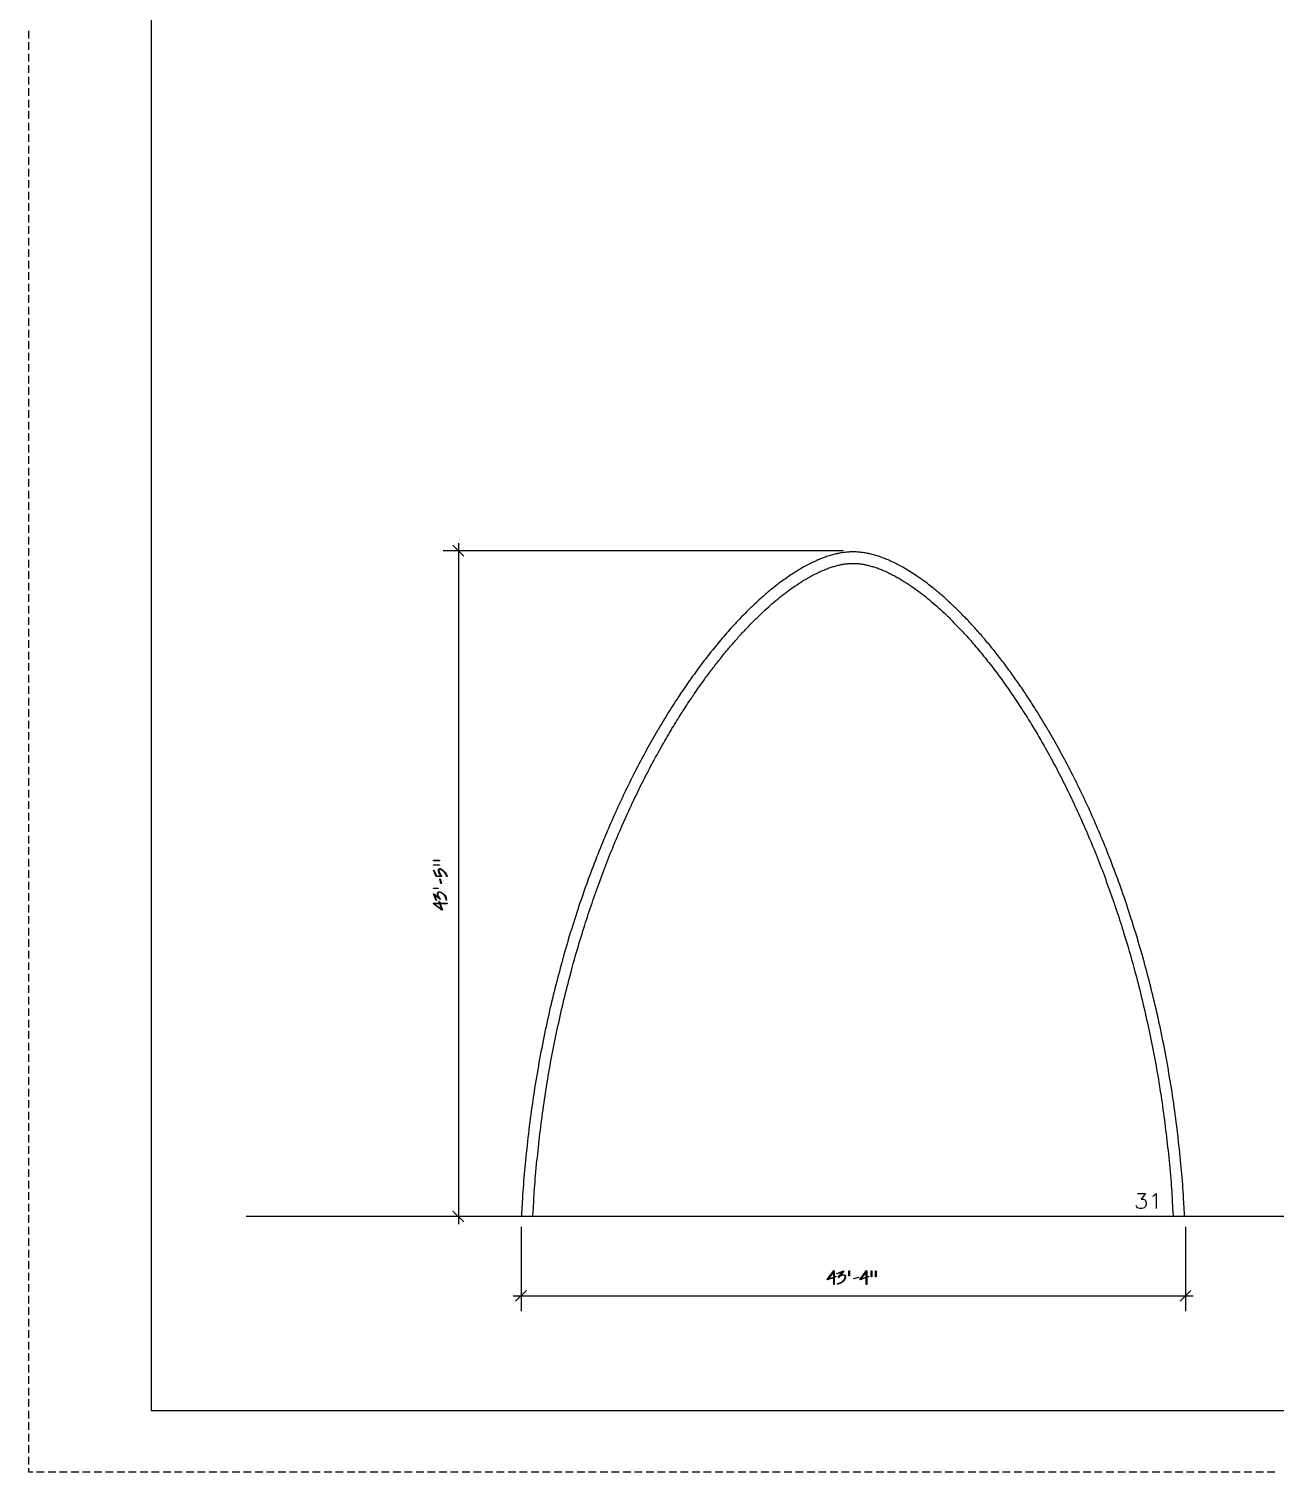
# Model space of a CAD drawing. Extents: x 57 to 189, y -88 to -29.
# Drawn here: x 57.07 to 72.37, y -88.09 to -70.36 of the extents above; entities that cross this region are included whole.
import ezdxf

# ---------------------------------------------------------------- set-up
doc = ezdxf.new("R2010")
doc.units = 0
doc.layers.get('0').update_dxf_attribs({"linetype": 'CONTINUOUS'})
for name, color, linetype in [('DIMENSION', 18, 'CONTINUOUS'), ('NAILERS', 18, 'CONTINUOUS'), ('NONE', 18, 'CONTINUOUS')]:
    doc.layers.add(name, color=color, linetype=linetype)

msp = doc.modelspace()

# ---------------------------------------------------------------- linework, layer by layer
msp.add_lwpolyline([(107.666, -84.95), (59.733, -84.95)])
at = {"layer": 'DIMENSION'}
for points in [[(62.407, -76.841), (62.274, -76.707)], [(62.341, -76.68), (62.341, -76.774)], [(67.065, -76.774), (62.152, -76.774)], [(62.341, -76.774), (62.341, -84.951)], [(62.274, -84.884), (62.407, -85.018)], [(63, -84.951), (62.152, -84.951)], [(62.341, -84.951), (62.341, -85.045)], [(63.11, -85.077), (63.11, -86.112)], [(71.271, -85.077), (71.271, -86.112)], [(63.015, -85.924), (63.11, -85.924)], [(63.176, -85.858), (63.043, -85.991)], [(63.11, -85.924), (71.271, -85.924)], [(71.204, -85.991), (71.338, -85.858)], [(71.271, -85.924), (71.365, -85.924)]]:
    msp.add_lwpolyline(points, dxfattribs=at)
for points in [[(62.11, -80.576), (62.11, -80.582), (62.034, -80.582), (62.034, -80.576)], [(62.034, -80.63), (62.11, -80.63), (62.11, -80.636), (62.034, -80.636)], [(62.107, -80.679), (62.108, -80.678), (62.109, -80.678), (62.111, -80.678), (62.116, -80.678), (62.133, -80.686), (62.144, -80.694), (62.155, -80.702), (62.174, -80.721), (62.182, -80.731), (62.191, -80.743), (62.201, -80.765), (62.202, -80.775), (62.195, -80.775), (62.195, -80.766), (62.185, -80.745), (62.177, -80.734), (62.169, -80.724), (62.151, -80.707), (62.141, -80.699), (62.131, -80.692), (62.116, -80.684), (62.111, -80.684), (62.109, -80.684), (62.104, -80.686), (62.103, -80.689), (62.101, -80.691), (62.1, -80.696), (62.1, -80.699), (62.1, -80.707), (62.108, -80.729), (62.116, -80.743), (62.122, -80.755), (62.132, -80.769), (62.134, -80.77), (62.134, -80.775), (62.067, -80.774), (62.035, -80.695), (62.041, -80.695), (62.07, -80.768), (62.125, -80.769), (62.12, -80.762), (62.11, -80.746), (62.106, -80.738), (62.1, -80.726), (62.095, -80.707), (62.095, -80.699), (62.095, -80.691), (62.101, -80.681)], [(62.117, -80.804), (62.134, -80.862), (62.127, -80.862), (62.111, -80.804)], [(62.094, -80.967), (62.096, -80.965), (62.103, -80.963), (62.107, -80.963), (62.114, -80.963), (62.13, -80.968), (62.139, -80.974), (62.147, -80.979), (62.162, -80.991), (62.169, -80.998), (62.175, -81.004), (62.185, -81.022), (62.189, -81.033), (62.192, -81.042), (62.196, -81.057), (62.196, -81.063), (62.196, -81.063), (62.196, -81.064), (62.196, -81.065), (62.189, -81.065), (62.189, -81.064), (62.189, -81.063), (62.189, -81.062), (62.189, -81.057), (62.186, -81.043), (62.183, -81.034), (62.179, -81.024), (62.169, -81.008), (62.164, -81.003), (62.157, -80.996), (62.144, -80.984), (62.137, -80.979), (62.128, -80.974), (62.114, -80.969), (62.108, -80.969), (62.105, -80.969), (62.1, -80.97), (62.098, -80.972), (62.094, -80.975), (62.09, -80.985), (62.09, -80.991), (62.09, -80.999), (62.096, -81.018), (62.102, -81.029), (62.107, -81.039), (62.116, -81.049), (62.119, -81.049), (62.115, -81.056), (62.045, -81), (62.073, -81.071), (62.067, -81.071), (62.034, -80.989), (62.039, -80.986), (62.098, -81.034), (62.091, -81.021), (62.084, -80.999), (62.084, -80.989), (62.084, -80.982), (62.089, -80.971)], [(62.094, -80.917), (62.094, -80.923), (62.036, -80.923), (62.036, -80.917)], [(62.108, -81.083), (62.116, -81.104), (62.204, -81.104), (62.204, -81.11), (62.118, -81.11), (62.144, -81.186), (62.139, -81.189), (62.032, -81.108), (62.034, -81.104), (62.109, -81.104), (62.102, -81.083)], [(62.111, -81.11), (62.045, -81.11), (62.134, -81.177)], [(66.977, -85.692), (66.956, -85.699), (66.956, -85.788), (66.95, -85.788), (66.95, -85.701), (66.874, -85.727), (66.871, -85.723), (66.952, -85.616), (66.956, -85.618), (66.956, -85.692), (66.977, -85.685)], [(67.093, -85.677), (67.095, -85.68), (67.097, -85.687), (67.097, -85.691), (67.097, -85.698), (67.092, -85.713), (67.086, -85.722), (67.082, -85.731), (67.069, -85.745), (67.062, -85.752), (67.056, -85.758), (67.039, -85.768), (67.027, -85.772), (67.018, -85.776), (67.003, -85.78), (66.998, -85.78), (66.997, -85.78), (66.996, -85.779), (66.995, -85.779), (66.995, -85.773), (66.996, -85.773), (66.997, -85.773), (66.998, -85.773), (67.003, -85.773), (67.017, -85.77), (67.026, -85.766), (67.036, -85.762), (67.052, -85.753), (67.058, -85.748), (67.064, -85.741), (67.076, -85.727), (67.081, -85.72), (67.086, -85.712), (67.091, -85.698), (67.091, -85.692), (67.091, -85.689), (67.09, -85.683), (67.088, -85.681), (67.085, -85.677), (67.075, -85.673), (67.069, -85.673), (67.061, -85.673), (67.042, -85.679), (67.031, -85.685), (67.021, -85.691), (67.012, -85.7), (67.012, -85.703), (67.004, -85.698), (67.06, -85.629), (66.989, -85.657), (66.989, -85.65), (67.071, -85.618), (67.074, -85.622), (67.026, -85.682), (67.039, -85.675), (67.061, -85.668), (67.071, -85.668), (67.078, -85.668), (67.089, -85.672)], [(67.143, -85.678), (67.137, -85.678), (67.137, -85.62), (67.143, -85.62)], [(67.378, -85.692), (67.356, -85.699), (67.356, -85.788), (67.35, -85.788), (67.35, -85.701), (67.274, -85.727), (67.271, -85.723), (67.352, -85.616), (67.356, -85.618), (67.356, -85.692), (67.378, -85.685)], [(67.417, -85.618), (67.417, -85.693), (67.41, -85.693), (67.41, -85.618)], [(67.471, -85.693), (67.465, -85.693), (67.465, -85.618), (67.471, -85.618)], [(66.95, -85.695), (66.95, -85.629), (66.883, -85.717)], [(67.256, -85.7), (67.198, -85.717), (67.198, -85.711), (67.256, -85.694)], [(67.35, -85.695), (67.35, -85.629), (67.283, -85.717)]]:
    msp.add_lwpolyline(points, close=True, dxfattribs=at)
at = {"layer": 'NAILERS'}
msp.add_lwpolyline([(71.26, -84.947, 0.00161), (71.255, -84.848), (71.248, -84.727, 0.009701), (71.222, -84.386), (71.21, -84.264, 0.006421), (71.169, -83.887), (71.169, -83.884, 0.006379), (71.119, -83.515), (71.119, -83.512, 0.006345), (71.06, -83.151), (71.06, -83.148, 0.006313), (70.994, -82.795), (70.993, -82.792, 0.006287), (70.92, -82.447), (70.919, -82.444, 0.006267), (70.838, -82.107), (70.837, -82.104, 0.006252), (70.75, -81.776), (70.749, -81.773, 0.006245), (70.655, -81.454), (70.654, -81.451, 0.006248), (70.555, -81.14), (70.554, -81.137, 0.006261), (70.449, -80.836), (70.448, -80.833, 0.006287), (70.338, -80.542), (70.337, -80.538, 0.006327), (70.222, -80.256), (70.221, -80.253, 0.006382), (70.102, -79.981), (70.101, -79.977, 0.006457), (69.978, -79.715), (69.977, -79.712, 0.006552), (69.851, -79.46), (69.849, -79.456, 0.006673), (69.721, -79.215), (69.719, -79.211, 0.006822), (69.588, -78.98), (69.586, -78.977, 0.007004), (69.452, -78.757), (69.45, -78.753, 0.007225), (69.315, -78.544), (69.297, -78.516, 0.007516), (69.194, -78.366), (69.192, -78.364, 0.003841), (69.09, -78.221), (69.089, -78.22, 0.008021), (68.985, -78.083), (68.983, -78.08, 0.004127), (68.88, -77.951), (68.879, -77.95, 0.00869), (68.775, -77.826), (68.772, -77.823, 0.0045), (68.67, -77.707), (68.669, -77.706, 0.00957), (68.565, -77.595), (68.563, -77.593, 0.004992), (68.461, -77.491), (68.46, -77.489, 0.010733), (68.357, -77.393), (68.355, -77.39, 0.005642), (68.255, -77.302), (68.253, -77.3, 0.012277), (68.153, -77.218), (68.135, -77.203, 0.006638), (68.068, -77.153), (68.067, -77.152, 0.006942), (68.002, -77.105), (68.001, -77.104, 0.007335), (67.936, -77.06), (67.935, -77.06, 0.007768), (67.871, -77.019), (67.87, -77.019, 0.008246), (67.807, -76.981), (67.806, -76.981, 0.008771), (67.743, -76.946), (67.742, -76.946, 0.009349), (67.68, -76.915), (67.679, -76.915, 0.009982), (67.618, -76.887), (67.617, -76.887, 0.010675), (67.558, -76.863), (67.557, -76.862, 0.011429), (67.498, -76.841), (67.497, -76.841, 0.012244), (67.439, -76.824), (67.438, -76.823, 0.013117), (67.381, -76.81), (67.38, -76.809, 0.014045), (67.324, -76.799), (67.323, -76.799, 0.015007), (67.269, -76.792), (67.268, -76.792, 0.016034), (67.214, -76.788, 0.017044), (67.161, -76.788, 0.016032), (67.107, -76.792), (67.106, -76.792, 0.015006), (67.052, -76.799), (67.051, -76.799, 0.014044), (66.995, -76.809), (66.994, -76.81, 0.013117), (66.937, -76.823), (66.936, -76.824, 0.012243), (66.878, -76.841), (66.877, -76.841, 0.011428), (66.818, -76.862), (66.817, -76.863, 0.010675), (66.758, -76.887), (66.757, -76.887, 0.009982), (66.696, -76.915), (66.695, -76.915, 0.009349), (66.633, -76.946), (66.632, -76.946, 0.008771), (66.569, -76.981), (66.568, -76.981, 0.008246), (66.505, -77.019), (66.504, -77.019, 0.007768), (66.44, -77.06), (66.439, -77.06, 0.007335), (66.374, -77.104), (66.373, -77.105, 0.006942), (66.308, -77.152), (66.307, -77.153, 0.00669), (66.24, -77.203), (66.222, -77.218, 0.012175), (66.122, -77.3), (66.12, -77.302, 0.005724), (66.02, -77.39), (66.018, -77.393, 0.010704), (65.915, -77.489), (65.896, -77.508, 0.009879), (65.76, -77.648), (65.757, -77.651, 0.009213), (65.62, -77.803), (65.617, -77.806, 0.008659), (65.48, -77.97), (65.477, -77.973, 0.008198), (65.34, -78.149), (65.337, -78.152, 0.007813), (65.201, -78.339), (65.198, -78.342, 0.007492), (65.062, -78.54), (65.06, -78.544, 0.007225), (64.925, -78.753), (64.923, -78.757, 0.007004), (64.789, -78.977), (64.787, -78.98, 0.006822), (64.656, -79.211), (64.654, -79.215, 0.006673), (64.526, -79.456), (64.524, -79.46, 0.006553), (64.398, -79.712), (64.397, -79.715, 0.006457), (64.274, -79.977), (64.273, -79.981, 0.006383), (64.154, -80.253), (64.153, -80.256, 0.006327), (64.038, -80.538), (64.037, -80.542, 0.006287), (63.927, -80.833), (63.926, -80.836, 0.006262), (63.821, -81.137), (63.82, -81.14, 0.006248), (63.72, -81.451), (63.719, -81.454, 0.006246), (63.626, -81.773), (63.625, -81.776, 0.006252), (63.538, -82.104), (63.537, -82.107, 0.006267), (63.456, -82.444), (63.455, -82.447, 0.006287), (63.382, -82.792), (63.381, -82.795, 0.006313), (63.315, -83.148), (63.315, -83.151, 0.006345), (63.256, -83.512), (63.256, -83.515, 0.00638), (63.206, -83.884), (63.206, -83.887, 0.006423), (63.165, -84.264), (63.153, -84.386, 0.009694), (63.127, -84.727), (63.12, -84.848, 0.001615), (63.115, -84.947), (63.256, -84.95, -0.011164), (63.256, -84.947, -0.000691), (63.258, -84.904), (63.266, -84.766, -0.009944), (63.289, -84.448), (63.302, -84.31, -0.005734), (63.338, -83.974), (63.338, -83.973, -0.005769), (63.381, -83.64), (63.381, -83.639, -0.005813), (63.431, -83.308), (63.431, -83.307, -0.005861), (63.489, -82.979), (63.489, -82.978, -0.005914), (63.555, -82.652), (63.555, -82.652, -0.00597), (63.628, -82.329, -0.006031), (63.708, -82.008), (63.725, -81.944, -0.010215), (63.84, -81.541), (63.86, -81.477, -0.005481), (63.947, -81.204), (63.948, -81.203, -0.005582), (64.04, -80.935), (64.041, -80.933, -0.00569), (64.138, -80.67), (64.139, -80.668, -0.005805), (64.241, -80.41), (64.242, -80.409, -0.005927), (64.349, -80.156), (64.35, -80.154, -0.006056), (64.462, -79.907), (64.462, -79.905, -0.006193), (64.579, -79.663, -0.006332), (64.702, -79.424), (64.713, -79.403, -0.008135), (64.849, -79.156), (64.862, -79.133, -0.006257), (64.979, -78.934), (64.981, -78.932, -0.006339), (65.099, -78.741), (65.101, -78.739, -0.006583), (65.221, -78.556), (65.223, -78.554, -0.006875), (65.345, -78.379), (65.362, -78.356, -0.007251), (65.455, -78.23), (65.457, -78.228, -0.003741), (65.55, -78.108), (65.551, -78.107, -0.007904), (65.646, -77.99), (65.648, -77.988, -0.004108), (65.742, -77.878), (65.743, -77.877, -0.008752), (65.839, -77.77), (65.841, -77.769, -0.004578), (65.936, -77.669), (65.937, -77.668, -0.00984), (66.033, -77.572), (66.037, -77.568, -0.005184), (66.127, -77.484), (66.13, -77.481, -0.010495), (66.218, -77.404), (66.22, -77.402, -0.005429), (66.305, -77.332), (66.306, -77.331, -0.011768), (66.392, -77.266), (66.407, -77.254, -0.006346), (66.463, -77.214), (66.464, -77.214, -0.006632), (66.52, -77.177), (66.52, -77.176, -0.007004), (66.575, -77.141), (66.576, -77.141, -0.007417), (66.63, -77.109), (66.631, -77.108, -0.007878), (66.684, -77.079), (66.685, -77.078, -0.008391), (66.738, -77.051), (66.739, -77.051, -0.008961), (66.791, -77.027), (66.792, -77.026, -0.009595), (66.842, -77.005), (66.843, -77.004, -0.010298), (66.893, -76.985), (66.894, -76.985, -0.011075), (66.943, -76.969), (66.944, -76.969, -0.01193), (66.992, -76.955), (66.993, -76.955, -0.012864), (67.04, -76.944), (67.041, -76.944, -0.013877), (67.087, -76.936), (67.087, -76.936, -0.014941), (67.132, -76.931), (67.133, -76.931, -0.016276), (67.176, -76.929, -0.016776), (67.221, -76.93), (67.221, -76.93, -0.015531), (67.265, -76.933), (67.266, -76.933, -0.014413), (67.311, -76.94), (67.312, -76.94, -0.013363), (67.358, -76.949), (67.359, -76.949, -0.012388), (67.406, -76.961), (67.407, -76.962, -0.011493), (67.456, -76.976), (67.457, -76.977, -0.010677), (67.506, -76.994), (67.507, -76.995, -0.009938), (67.557, -77.015), (67.558, -77.015, -0.00927), (67.61, -77.038), (67.611, -77.039, -0.008668), (67.663, -77.064), (67.664, -77.065, -0.008127), (67.717, -77.093), (67.718, -77.093, -0.007641), (67.771, -77.124), (67.772, -77.125, -0.007204), (67.827, -77.158), (67.827, -77.159, -0.006812), (67.883, -77.195), (67.883, -77.195, -0.006459), (67.939, -77.234), (67.94, -77.234, -0.006224), (67.996, -77.275), (68.012, -77.287, -0.011472), (68.098, -77.354), (68.126, -77.377, -0.010484), (68.217, -77.456, -0.005281), (68.305, -77.537), (68.31, -77.541, -0.010027), (68.406, -77.634), (68.423, -77.653, -0.009229), (68.55, -77.786), (68.553, -77.789, -0.008567), (68.679, -77.931), (68.681, -77.934, -0.008007), (68.807, -78.086), (68.809, -78.088, -0.007534), (68.934, -78.249), (68.936, -78.251, -0.007134), (69.059, -78.42), (69.061, -78.423, -0.006799), (69.183, -78.6), (69.184, -78.602, -0.006519), (69.304, -78.787), (69.312, -78.798, -0.006287), (69.418, -78.971, -0.004671), (69.52, -79.146), (69.533, -79.168, -0.008132), (69.655, -79.391), (69.673, -79.424, -0.006339), (69.796, -79.663, -0.006197), (69.913, -79.905), (69.913, -79.907, -0.00606), (70.025, -80.154), (70.026, -80.156, -0.005931), (70.133, -80.409), (70.134, -80.41, -0.005808), (70.236, -80.668), (70.237, -80.67, -0.005694), (70.334, -80.933), (70.335, -80.935, -0.005584), (70.427, -81.203), (70.428, -81.204, -0.005483), (70.515, -81.477), (70.535, -81.541, -0.010205), (70.65, -81.944), (70.667, -82.008, -0.006031), (70.747, -82.329, -0.00597), (70.82, -82.652), (70.82, -82.652, -0.005914), (70.886, -82.978), (70.886, -82.979, -0.005861), (70.944, -83.307), (70.944, -83.308, -0.005813), (70.994, -83.639), (70.994, -83.64, -0.005769), (71.037, -83.973), (71.037, -83.974, -0.005737), (71.073, -84.31), (71.086, -84.448, -0.009936), (71.109, -84.766), (71.117, -84.904, -0.000697), (71.119, -84.947, -0.010661), (71.119, -84.95)], format="xyb", close=True, dxfattribs=at)
for points in [[(70.683, -84.667), (70.78, -84.667), (70.727, -84.737), (70.754, -84.737), (70.771, -84.746), (70.78, -84.755), (70.789, -84.782), (70.789, -84.799), (70.78, -84.826), (70.762, -84.843), (70.736, -84.852), (70.709, -84.852), (70.683, -84.843), (70.674, -84.834), (70.665, -84.817)], [(70.868, -84.702), (70.886, -84.693), (70.912, -84.667), (70.912, -84.852)]]:
    msp.add_lwpolyline(points, dxfattribs=at)
at = {"layer": 'NONE'}
msp.add_lwpolyline([(58.572, -52.683), (107.917, -52.683), (107.917, -87.337), (58.572, -87.337)], close=True, dxfattribs=at)
for points in [[(57.065, -70.481), (57.065, -70.387)], [(57.065, -70.622), (57.065, -70.528)], [(57.065, -70.764), (57.065, -70.669)], [(57.065, -70.905), (57.065, -70.811)], [(57.065, -71.046), (57.065, -70.952)], [(57.065, -71.187), (57.065, -71.093)], [(57.065, -71.329), (57.065, -71.234)], [(57.065, -71.47), (57.065, -71.376)], [(57.065, -71.611), (57.065, -71.517)], [(57.065, -71.752), (57.065, -71.658)], [(57.065, -71.894), (57.065, -71.799)], [(57.065, -72.035), (57.065, -71.941)], [(57.065, -72.176), (57.065, -72.082)], [(57.065, -72.317), (57.065, -72.223)], [(57.065, -72.459), (57.065, -72.364)], [(57.065, -72.6), (57.065, -72.506)], [(57.065, -72.741), (57.065, -72.647)], [(57.065, -72.882), (57.065, -72.788)], [(57.065, -73.024), (57.065, -72.93)], [(57.065, -73.165), (57.065, -73.071)], [(57.065, -73.306), (57.065, -73.212)], [(57.065, -73.447), (57.065, -73.353)], [(57.065, -73.589), (57.065, -73.495)], [(57.065, -73.73), (57.065, -73.636)], [(57.065, -73.871), (57.065, -73.777)], [(57.065, -74.012), (57.065, -73.918)], [(57.065, -74.154), (57.065, -74.06)], [(57.065, -74.295), (57.065, -74.201)], [(57.065, -74.436), (57.065, -74.342)], [(57.065, -74.577), (57.065, -74.483)], [(57.065, -74.719), (57.065, -74.625)], [(57.065, -74.86), (57.065, -74.766)], [(57.065, -75.001), (57.065, -74.907)], [(57.065, -75.142), (57.065, -75.048)], [(57.065, -75.284), (57.065, -75.19)], [(57.065, -75.425), (57.065, -75.331)], [(57.065, -75.566), (57.065, -75.472)], [(57.065, -75.708), (57.065, -75.613)], [(57.065, -75.849), (57.065, -75.755)], [(57.065, -75.99), (57.065, -75.896)], [(57.065, -76.131), (57.065, -76.037)], [(57.065, -76.273), (57.065, -76.178)], [(57.065, -76.414), (57.065, -76.32)], [(57.065, -76.555), (57.065, -76.461)], [(57.065, -76.696), (57.065, -76.602)], [(57.065, -76.838), (57.065, -76.743)], [(57.065, -76.979), (57.065, -76.885)], [(57.065, -77.12), (57.065, -77.026)], [(57.065, -77.261), (57.065, -77.167)], [(57.065, -77.403), (57.065, -77.308)], [(57.065, -77.544), (57.065, -77.45)], [(57.065, -77.685), (57.065, -77.591)], [(57.065, -77.826), (57.065, -77.732)], [(57.065, -77.968), (57.065, -77.873)], [(57.065, -78.109), (57.065, -78.015)], [(57.065, -78.25), (57.065, -78.156)], [(57.065, -78.391), (57.065, -78.297)], [(57.065, -78.533), (57.065, -78.438)], [(57.065, -78.674), (57.065, -78.58)], [(57.065, -78.815), (57.065, -78.721)], [(57.065, -78.956), (57.065, -78.862)], [(57.065, -79.098), (57.065, -79.003)], [(57.065, -79.239), (57.065, -79.145)], [(57.065, -79.38), (57.065, -79.286)], [(57.065, -79.521), (57.065, -79.427)], [(57.065, -79.663), (57.065, -79.568)], [(57.065, -79.804), (57.065, -79.71)], [(57.065, -79.945), (57.065, -79.851)], [(57.065, -80.086), (57.065, -79.992)], [(57.065, -80.228), (57.065, -80.133)], [(57.065, -80.369), (57.065, -80.275)], [(57.065, -80.51), (57.065, -80.416)], [(57.065, -80.651), (57.065, -80.557)], [(57.065, -80.793), (57.065, -80.698)], [(57.065, -80.934), (57.065, -80.84)], [(57.065, -81.075), (57.065, -80.981)], [(57.065, -81.216), (57.065, -81.122)], [(57.065, -81.358), (57.065, -81.263)], [(57.065, -81.499), (57.065, -81.405)], [(57.065, -81.64), (57.065, -81.546)], [(57.065, -81.781), (57.065, -81.687)], [(57.065, -81.923), (57.065, -81.829)], [(57.065, -82.064), (57.065, -81.97)], [(57.065, -82.205), (57.065, -82.111)], [(57.065, -82.346), (57.065, -82.252)], [(57.065, -82.488), (57.065, -82.394)], [(57.065, -82.629), (57.065, -82.535)], [(57.065, -82.77), (57.065, -82.676)], [(57.065, -82.911), (57.065, -82.817)], [(57.065, -83.053), (57.065, -82.959)], [(57.065, -83.194), (57.065, -83.1)], [(57.065, -83.335), (57.065, -83.241)], [(57.065, -83.476), (57.065, -83.382)], [(57.065, -83.618), (57.065, -83.524)], [(57.065, -83.759), (57.065, -83.665)], [(57.065, -83.9), (57.065, -83.806)], [(57.065, -84.041), (57.065, -83.947)], [(57.065, -84.183), (57.065, -84.089)], [(57.065, -84.324), (57.065, -84.23)], [(57.065, -84.465), (57.065, -84.371)], [(57.065, -84.607), (57.065, -84.512)], [(57.065, -84.748), (57.065, -84.654)], [(57.065, -84.889), (57.065, -84.795)], [(57.065, -85.03), (57.065, -84.936)], [(57.065, -85.172), (57.065, -85.077)], [(57.065, -85.313), (57.065, -85.219)], [(57.065, -85.454), (57.065, -85.36)], [(57.065, -85.595), (57.065, -85.501)], [(57.065, -85.737), (57.065, -85.642)], [(57.065, -85.878), (57.065, -85.784)], [(57.065, -86.019), (57.065, -85.925)], [(57.065, -86.16), (57.065, -86.066)], [(57.065, -86.302), (57.065, -86.207)], [(57.065, -86.443), (57.065, -86.349)], [(57.065, -86.584), (57.065, -86.49)], [(57.065, -86.725), (57.065, -86.631)], [(57.065, -86.867), (57.065, -86.772)], [(57.065, -87.008), (57.065, -86.914)], [(57.065, -87.149), (57.065, -87.055)], [(57.065, -87.29), (57.065, -87.196)], [(57.065, -87.432), (57.065, -87.337)], [(57.065, -87.573), (57.065, -87.479)], [(57.065, -87.714), (57.065, -87.62)], [(57.065, -87.855), (57.065, -87.761)], [(57.065, -87.997), (57.065, -87.902)], [(57.113, -88.091), (57.065, -88.091), (57.065, -88.044)], [(57.254, -88.091), (57.16, -88.091)], [(57.395, -88.091), (57.301, -88.091)], [(57.536, -88.091), (57.442, -88.091)], [(57.678, -88.091), (57.583, -88.091)], [(57.819, -88.091), (57.725, -88.091)], [(57.96, -88.091), (57.866, -88.091)], [(58.101, -88.091), (58.007, -88.091)], [(58.243, -88.091), (58.148, -88.091)], [(58.384, -88.091), (58.29, -88.091)], [(58.525, -88.091), (58.431, -88.091)], [(58.666, -88.091), (58.572, -88.091)], [(58.808, -88.091), (58.713, -88.091)], [(58.949, -88.091), (58.855, -88.091)], [(59.09, -88.091), (58.996, -88.091)], [(59.231, -88.091), (59.137, -88.091)], [(59.373, -88.091), (59.278, -88.091)], [(59.514, -88.091), (59.42, -88.091)], [(59.655, -88.091), (59.561, -88.091)], [(59.796, -88.091), (59.702, -88.091)], [(59.938, -88.091), (59.843, -88.091)], [(60.079, -88.091), (59.985, -88.091)], [(60.22, -88.091), (60.126, -88.091)], [(60.361, -88.091), (60.267, -88.091)], [(60.503, -88.091), (60.408, -88.091)], [(60.644, -88.091), (60.55, -88.091)], [(60.785, -88.091), (60.691, -88.091)], [(60.926, -88.091), (60.832, -88.091)], [(61.068, -88.091), (60.973, -88.091)], [(61.209, -88.091), (61.115, -88.091)], [(61.35, -88.091), (61.256, -88.091)], [(61.491, -88.091), (61.397, -88.091)], [(61.633, -88.091), (61.539, -88.091)], [(61.774, -88.091), (61.68, -88.091)], [(61.915, -88.091), (61.821, -88.091)], [(62.056, -88.091), (61.962, -88.091)], [(62.198, -88.091), (62.104, -88.091)], [(62.339, -88.091), (62.245, -88.091)], [(62.48, -88.091), (62.386, -88.091)], [(62.621, -88.091), (62.527, -88.091)], [(62.763, -88.091), (62.669, -88.091)], [(62.904, -88.091), (62.81, -88.091)], [(63.045, -88.091), (62.951, -88.091)], [(63.186, -88.091), (63.092, -88.091)], [(63.328, -88.091), (63.234, -88.091)], [(63.469, -88.091), (63.375, -88.091)], [(63.61, -88.091), (63.516, -88.091)], [(63.751, -88.091), (63.657, -88.091)], [(63.893, -88.091), (63.799, -88.091)], [(64.034, -88.091), (63.94, -88.091)], [(64.175, -88.091), (64.081, -88.091)], [(64.317, -88.091), (64.222, -88.091)], [(64.458, -88.091), (64.364, -88.091)], [(64.599, -88.091), (64.505, -88.091)], [(64.74, -88.091), (64.646, -88.091)], [(64.882, -88.091), (64.787, -88.091)], [(65.023, -88.091), (64.929, -88.091)], [(65.164, -88.091), (65.07, -88.091)], [(65.305, -88.091), (65.211, -88.091)], [(65.447, -88.091), (65.352, -88.091)], [(65.588, -88.091), (65.494, -88.091)], [(65.729, -88.091), (65.635, -88.091)], [(65.87, -88.091), (65.776, -88.091)], [(66.012, -88.091), (65.917, -88.091)], [(66.153, -88.091), (66.059, -88.091)], [(66.294, -88.091), (66.2, -88.091)], [(66.435, -88.091), (66.341, -88.091)], [(66.577, -88.091), (66.482, -88.091)], [(66.718, -88.091), (66.624, -88.091)], [(66.859, -88.091), (66.765, -88.091)], [(67, -88.091), (66.906, -88.091)], [(67.142, -88.091), (67.047, -88.091)], [(67.283, -88.091), (67.189, -88.091)], [(67.424, -88.091), (67.33, -88.091)], [(67.565, -88.091), (67.471, -88.091)], [(67.707, -88.091), (67.612, -88.091)], [(67.848, -88.091), (67.754, -88.091)], [(67.989, -88.091), (67.895, -88.091)], [(68.13, -88.091), (68.036, -88.091)], [(68.272, -88.091), (68.177, -88.091)], [(68.413, -88.091), (68.319, -88.091)], [(68.554, -88.091), (68.46, -88.091)], [(68.695, -88.091), (68.601, -88.091)], [(68.837, -88.091), (68.742, -88.091)], [(68.978, -88.091), (68.884, -88.091)], [(69.119, -88.091), (69.025, -88.091)], [(69.26, -88.091), (69.166, -88.091)], [(69.402, -88.091), (69.307, -88.091)], [(69.543, -88.091), (69.449, -88.091)], [(69.684, -88.091), (69.59, -88.091)], [(69.825, -88.091), (69.731, -88.091)], [(69.967, -88.091), (69.872, -88.091)], [(70.108, -88.091), (70.014, -88.091)], [(70.249, -88.091), (70.155, -88.091)], [(70.39, -88.091), (70.296, -88.091)], [(70.532, -88.091), (70.438, -88.091)], [(70.673, -88.091), (70.579, -88.091)], [(70.814, -88.091), (70.72, -88.091)], [(70.955, -88.091), (70.861, -88.091)], [(71.097, -88.091), (71.003, -88.091)], [(71.238, -88.091), (71.144, -88.091)], [(71.379, -88.091), (71.285, -88.091)], [(71.52, -88.091), (71.426, -88.091)], [(71.662, -88.091), (71.568, -88.091)], [(71.803, -88.091), (71.709, -88.091)], [(71.944, -88.091), (71.85, -88.091)], [(72.085, -88.091), (71.991, -88.091)], [(72.227, -88.091), (72.133, -88.091)], [(72.368, -88.091), (72.274, -88.091)]]:
    msp.add_lwpolyline(points, dxfattribs=at)

doc.saveas('drawing.dxf')
